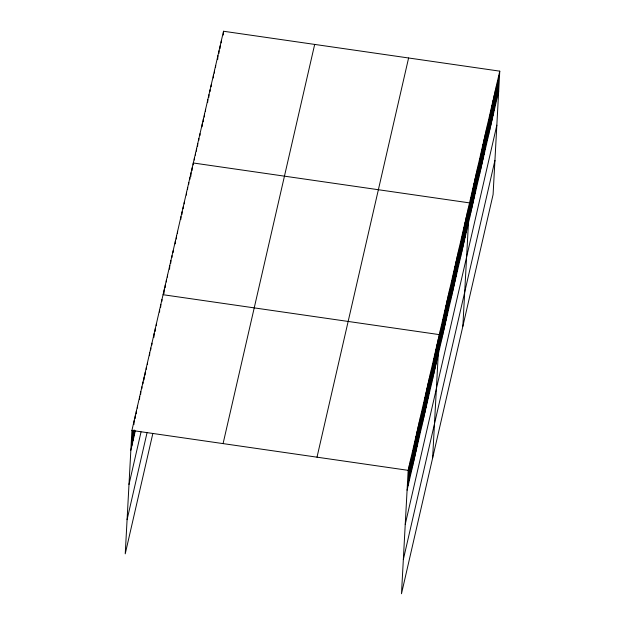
<?xml version="1.0" encoding="UTF-8"?>
<svg xmlns="http://www.w3.org/2000/svg" width="625" height="625" viewBox="0 0 625 625"><rect width="100%" height="100%" fill="white"/><g stroke="black" fill="none" stroke-linecap="round" stroke-linejoin="round"><path stroke-width="0.94" d="M499.766 71.156L408.164 470.344L401.484 593.75L493.086 194.562L499.766 71.156L223.516 31.25L131.914 430.438L125.234 553.844L152.852 433.469M131.953 445.43L132.773 430.312M133.07 440.578L133.633 430.188M133.938 424.523L134.141 420.742M134.18 435.734L134.484 430.062M135.102 418.727L135.258 415.898M136.211 413.883L136.367 411.047M137.375 408.094L137.477 406.203M139.547 399.344L139.703 396.508M140.664 394.492L140.812 391.656M141.828 388.703L141.93 386.812M142.938 383.852L143.039 381.961M144 379.953L144.156 377.117M145.109 375.102L145.266 372.273M146.273 369.312L146.375 367.422M147.391 364.461L147.492 362.578M149.562 355.711L149.711 352.883M150.727 349.922L150.828 348.031M151.836 345.078L151.938 343.188M153.961 337.273L154.164 333.492M155.125 331.477L155.273 328.641M156.281 325.688L156.391 323.797M159.57 312.086L159.672 310.203M160.68 307.242L160.836 304.406M161.844 301.453L161.945 299.562M163.977 293.609L164.18 289.836M165.148 287.789L165.297 284.953M166.32 281.969L166.422 280.078M167.438 277.086L167.539 275.195M169.57 269.219L169.781 265.438M170.742 263.398L170.898 260.562M171.914 257.57L172.016 255.68M173.031 252.695L173.141 250.805M175.219 243.875L175.375 241.047M176.344 239L176.492 236.164M177.516 233.18L177.617 231.289M180.82 219.484L180.977 216.648M181.938 214.602L182.094 211.773M183.109 208.781L183.211 206.891M184.227 203.906L184.336 202.016M186.422 195.086L186.57 192.258M187.586 189.266L187.688 187.375M188.711 184.391L188.812 182.5M189.828 179.508L189.93 177.617M190.844 176.516L191.047 172.742M192.016 170.695L192.172 167.859M193.188 164.867L193.289 162.984L469.539 202.891L462.852 326.297M194.305 159.992L194.406 158.102M195.422 155.109L195.531 153.227M196.492 151.18L196.648 148.344M197.617 146.297L197.766 143.469M198.781 140.477L198.883 138.586M199.906 135.594L200.008 133.711M202.094 126.781L202.242 123.953M203.211 121.906L203.367 119.07M204.328 117.023L204.484 114.195M205.5 111.203L205.602 109.312M207.687 102.391L207.844 99.555M208.812 97.508L208.961 94.68M209.977 91.688L210.078 89.797M211.102 86.805L211.203 84.922M213.289 77.992L213.438 75.164M214.406 73.117L214.562 70.281M215.578 67.289L215.68 65.406M217.711 59.422L217.922 55.648M218.883 53.602L219.039 50.766M220.008 48.719L220.156 45.891M221.172 42.898L221.281 41.008M223.312 35.031L223.516 31.25M408.203 485.336L409.281 465.5M409.32 480.484L410.391 460.648M410.43 475.641L411.5 455.805M411.539 470.789L412.617 450.953M412.656 465.945L413.727 446.109M413.766 461.094L414.844 441.258M414.875 456.25L415.953 436.414M415.992 451.406L417.062 431.562M417.102 446.555L418.18 426.719M418.219 441.711L419.289 421.867M419.328 436.859L420.398 417.023M420.438 432.016L421.516 412.18M421.555 427.164L422.625 407.328M422.664 422.32L423.742 402.484M423.773 417.469L424.852 397.633M424.891 412.625L425.961 392.789M426 407.773L427.078 387.938M427.117 402.93L428.188 383.094M428.227 398.086L429.297 378.242M429.336 393.234L430.414 373.398M430.453 388.391L431.523 368.547M431.562 383.539L432.641 363.703M432.672 378.695L433.75 358.859M433.789 373.844L434.859 354.008M434.898 369L435.977 349.164M436.016 364.148L437.086 344.312M437.125 359.305L438.195 339.469M432.625 458.023L439.313 334.617L163.062 294.711M439.359 349.578L440.43 329.742M440.477 344.695L441.547 324.859M441.594 339.82L442.672 319.984M442.711 334.938L443.789 315.102M443.836 330.062L444.906 310.227M444.953 325.18L446.031 305.344M446.07 320.305L447.148 300.469M447.195 315.422L448.266 295.586M448.312 310.547L449.383 290.711M449.43 305.664L450.508 285.828M450.555 300.789L451.625 280.953M451.672 295.906L452.742 276.07M452.789 291.031L453.867 271.195M453.906 286.148L454.984 266.312M455.031 281.273L456.102 261.438M456.148 276.391L457.227 256.555M457.266 271.516L458.344 251.68M458.391 266.633L459.461 246.797M459.508 261.758L460.578 241.922M460.625 256.875L461.703 237.039M461.75 252L462.82 232.164M462.867 247.117L463.938 227.281M463.984 242.242L465.062 222.406M465.102 237.359L466.18 217.523M466.227 232.484L467.297 212.648M467.344 227.602L468.422 207.766M469.586 217.844L470.656 198.008M470.703 212.969L471.781 193.133M471.82 208.086L472.898 188.25M472.945 203.211L474.016 183.375M474.062 198.328L475.133 178.492M475.18 193.453L476.258 173.617M476.305 188.57L477.375 168.734M477.422 183.695L478.492 163.859M478.539 178.812L479.617 158.977M479.656 173.938L480.734 154.102M480.781 169.055L481.852 149.219M481.898 164.18L482.977 144.344M483.016 159.297L484.094 139.461M484.141 154.422L485.211 134.586M485.258 149.539L486.328 129.703M486.375 144.664L487.453 124.828M487.5 139.781L488.57 119.945M488.617 134.906L489.687 115.07M489.734 130.023L490.812 110.188M490.852 125.148L491.93 105.313M491.977 120.266L493.047 100.43M493.094 115.391L494.172 95.555M494.211 110.508L495.289 90.672M495.336 105.633L496.406 85.797M496.453 100.75L497.523 80.914M497.57 95.875L498.648 76.039M130.844 450.273L135.289 430.883M128.992 484.453L141.039 431.938M127.086 519.664L147.109 432.414M223.078 443.609L314.68 44.422M317.008 457.172L408.602 57.984M407.094 490.18L498.695 90.992M405.242 524.359L496.844 125.172M403.336 559.57L494.938 160.383M131.914 430.438L408.164 470.344"/></g></svg>
